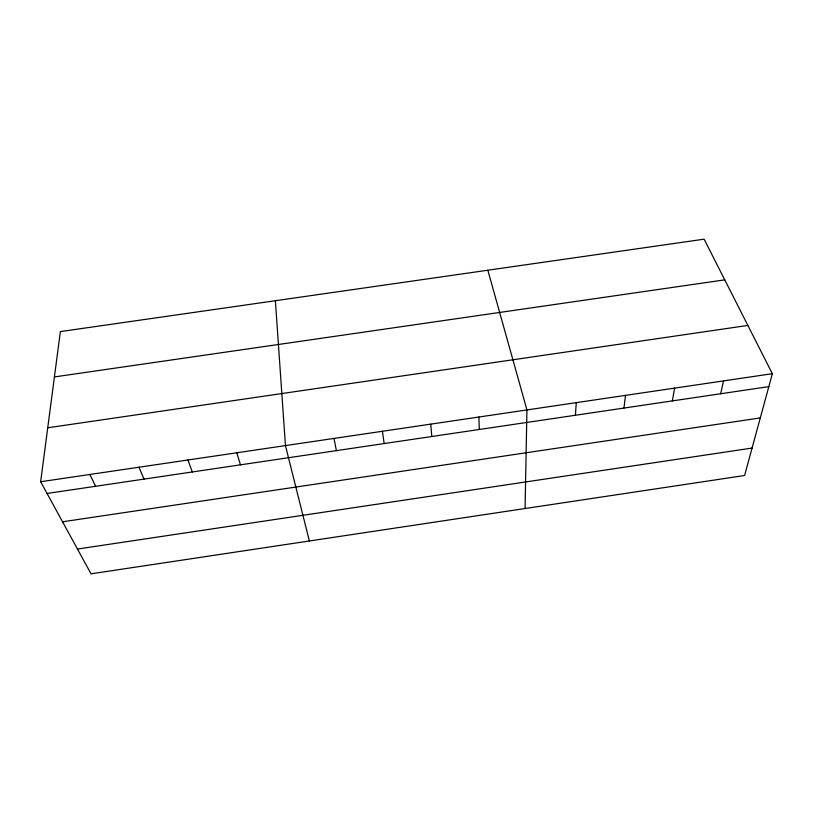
<?xml version="1.0" encoding="UTF-8"?>
<svg xmlns="http://www.w3.org/2000/svg" width="813" height="813" viewBox="0 0 813 813"><rect width="100%" height="100%" fill="white"/><g stroke="black" fill="none" stroke-linecap="round" stroke-linejoin="round"><path stroke-width="1.22" d="M525.066 508.532L526.936 409.935L487.841 270.221M575.391 415.26L576.295 402.638M623.947 408.075L625.512 395.372M40.65 481.743L60.365 331.592L704.119 239.174L772.35 373.695L744.596 475.503L91.026 573.826L40.65 481.743L772.35 373.695M672.371 400.9L674.597 388.126M720.664 393.756L723.54 380.901M62.56 521.794L760.297 417.912M77.469 549.049L752.076 448.065M47.063 493.461L768.824 386.622M47.733 427.79L747.869 325.424M54.41 376.927L724.759 279.855M89.877 474.467L95.609 486.276M138.972 467.221L144.023 479.111M187.925 459.995L192.305 471.967M236.756 452.78L240.465 464.833M309.367 540.98L285.444 445.595L275.383 300.729M334.011 438.42L336.389 450.636M382.435 431.266L384.153 443.563M430.738 424.142L431.794 436.51M478.898 417.028L479.314 429.477"/></g></svg>
